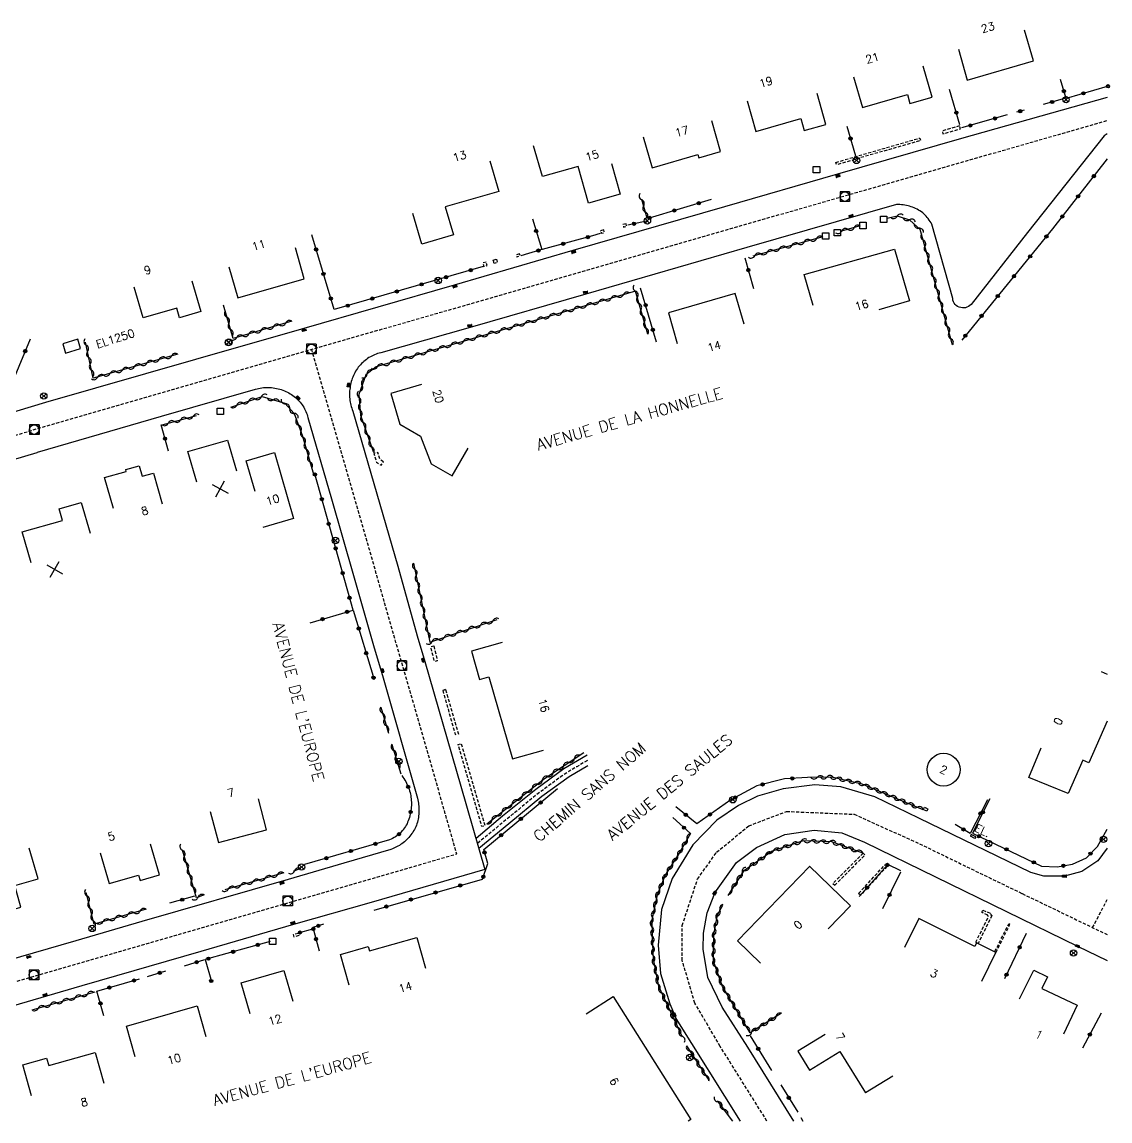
# Model space of a CAD drawing. Header units: millimetres. Extents: x 100679 to 101000, y 122000 to 122912.
# Drawn here: x 100830.5 to 101000.4, y 122000 to 122171.6 of the extents above; entities that cross this region are included whole.
import ezdxf
from ezdxf.enums import TextEntityAlignment as Align

# ---------------------------------------------------------------- set-up
doc = ezdxf.new("R2010")
doc.units = ezdxf.units.MM
doc.linetypes.add('DASHED', pattern=[0.75, 0.5, -0.25])
doc.layers.get('0').update_dxf_attribs({"linetype": 'CONTINUOUS'})
for name, color, linetype in [('W0001', 6, 'DASHED'), ('W0008', 7, 'CONTINUOUS'), ('W0100', 7, 'CONTINUOUS'), ('W0112', 1, 'DASHED'), ('W0310', 3, 'CONTINUOUS'), ('W0322', 7, 'CONTINUOUS'), ('W0400', 7, 'CONTINUOUS'), ('W0420', 7, 'CONTINUOUS'), ('W0469', 7, 'CONTINUOUS'), ('W0984', 7, 'CONTINUOUS'), ('W0989', 7, 'CONTINUOUS'), ('W0991', 7, 'CONTINUOUS'), ('W1102', 7, 'CONTINUOUS')]:
    doc.layers.add(name, color=color, linetype=linetype)
doc.styles.get("Standard").update_dxf_attribs({"font": 'romans.shx', "width": 0.85})

# ---------------------------------------------------------------- blocks, each defined once
blk = doc.blocks.new('T469')
at = {"color": 0, "linetype": 'Continuous', "flags": 128}
for points in [[(-0.35, 0.35), (0.35, -0.35)], [(-0.35, -0.35), (0.35, 0.35)]]:
    blk.add_lwpolyline(points, dxfattribs=at)
at = {"color": 0, "linetype": 'Continuous'}
blk.add_circle((0, 0), 0.5, dxfattribs=at)
blk = doc.blocks.new('T400')
for p, q in [((-0.15, 0.3), (0.15, 0.3)), ((-0.15, -0.25), (-0.15, 0.3)), ((-0.15, 0.15), (0.15, 0.15)), ((-0.15, 0), (0.15, 0)), ((0.15, 0.3), (0.15, -0.25)), ((-0.15, -0.15), (0.15, -0.15)), ((-0.15, -0.25), (-0.15, -0.3)), ((-0.15, -0.3), (0.15, -0.3)), ((0.15, -0.3), (0.15, -0.25))]:
    blk.add_line(p, q)
blk = doc.blocks.new('t310o')
at = {"color": 0, "linetype": 'Continuous'}
for centre, start, end in [((-0.5, 0.38), 216.8699, 323.1304), ((0.5, -0.37), 36.8699, 143.1303)]:
    blk.add_arc(centre, 0.625, start, end, dxfattribs=at)
blk = doc.blocks.new('t322o')
at = {"color": 0, "linetype": 'Continuous'}
for radius in [0.25, 0.15]:
    blk.add_circle((0, 0), radius, dxfattribs=at)
blk = doc.blocks.new('t991o')
at = {"color": 0, "linetype": 'Continuous'}
for p, q in [((-1, 1), (1, -1)), ((-1, -1), (1, 1))]:
    blk.add_line(p, q, dxfattribs=at)
blk = doc.blocks.new('t112o')
at = {"color": 0, "linetype": 'Continuous'}
for p, q in [((-0.5, 0.5), (0.5, 0.5)), ((-0.5, -0.5), (-0.5, 0.5)), ((0.5, 0.5), (0.5, -0.5)), ((0.5, -0.5), (-0.5, -0.5))]:
    blk.add_line(p, q, dxfattribs=at)
blk = doc.blocks.new('T420')
for p, q in [((0.75, 0.75), (-0.75, 0.75)), ((-0.75, 0.75), (-0.75, -0.75)), ((0.75, 0.75), (0.75, -0.75)), ((0.75, -0.75), (-0.75, -0.75))]:
    blk.add_line(p, q)
blk.add_ellipse((0, 0), major_axis=(-0.53, 0.53), ratio=1, start_param=3.926991, end_param=10.210176)

msp = doc.modelspace()

# ---------------------------------------------------------------- linework, layer by layer
at = {"layer": 'W0001'}
msp.add_line((100997.71, 122030.2), (101000, 122034.61), dxfattribs=at)
at = {"layer": 'W0001', "flags": 128}
for points in [[(100766.68, 122078.38), (100795.46, 122091.95), (100806.41, 122097.12), (100815.76, 122101.54), (100823.55, 122105.12), (100830.41, 122107.38), (100836.78, 122109.25), (100847.74, 122112.41), (100861.96, 122116.51), (100886.4, 122123.57), (100903.92, 122128.6), (100924.09, 122134.43), (100940.3, 122139.1), (100958.31, 122144.28), (101000, 122156.25)], [(100765.92, 122000.85), (100768.82, 122003.14), (100772.82, 122005.17), (100776.63, 122006.41), (100781.89, 122007.96), (100789.55, 122010.19), (100805.72, 122014.87), (100820.68, 122019.2), (100843.04, 122025.69), (100861.96, 122031.17), (100879.51, 122036.22), (100898.41, 122041.72), (100891.75, 122064.97), (100888.91, 122074.7), (100884.69, 122089.53), (100881.02, 122102.24), (100875.75, 122120.49)], [(100918.8, 122056.29), (100917.15, 122055.33), (100915.92, 122054.6), (100914.57, 122053.68), (100912.69, 122052.31), (100910.78, 122050.88), (100908.92, 122049.35), (100907.07, 122047.84), (100905.37, 122046.44), (100903.86, 122045.18), (100901.64, 122043.34)]]:
    msp.add_lwpolyline(points, dxfattribs=at)
at = {"layer": 'W0001'}
msp.add_lwpolyline([(100946.85, 122000), (100939.55, 122011.65), (100935.6, 122018.4), (100933.61, 122025.07), (100933.62, 122030.54), (100936.01, 122037.78), (100938.99, 122041.97), (100944.01, 122046.1), (100949.9, 122048.34), (100960.46, 122047.91), (100970.67, 122043.3), (100986.71, 122035.51), (101000, 122029.1)], dxfattribs=at)
at = {"layer": 'W0008', "flags": 128}
for points in [[(101000, 122159.85), (100977.25, 122153.43), (100957.85, 122147.84), (100940.21, 122142.74), (100916.52, 122135.94), (100898, 122130.55), (100874.17, 122123.67), (100857.61, 122118.92), (100834.2, 122112.21), (100825.72, 122109.66)], [(101000, 122154.17), (100999.5, 122153.85), (100987.52, 122138.74), (100978.72, 122127.52), (100978.52, 122127.33), (100978.31, 122127.19), (100978.09, 122127.08), (100977.87, 122127.01), (100977.63, 122126.97), (100977.39, 122126.98), (100977.14, 122127.02), (100976.88, 122127.1), (100976.62, 122127.21), (100976.41, 122127.35), (100976.23, 122127.52), (100976.08, 122127.71), (100975.97, 122127.93), (100975.9, 122128.18), (100975.87, 122128.45), (100972.59, 122140.04), (100972.47, 122140.27), (100972.34, 122140.49), (100972.2, 122140.7), (100972.05, 122140.91), (100971.89, 122141.1), (100971.73, 122141.29), (100971.55, 122141.47), (100971.36, 122141.64), (100971.17, 122141.81), (100970.97, 122141.96), (100970.75, 122142.11), (100970.53, 122142.25), (100970.3, 122142.37), (100970.07, 122142.49), (100969.84, 122142.6), (100969.6, 122142.7), (100969.37, 122142.78), (100969.12, 122142.86), (100968.88, 122142.93), (100968.63, 122142.98), (100968.39, 122143.03), (100968.13, 122143.07), (100967.88, 122143.09), (100967.62, 122143.11), (100967.36, 122143.11), (100967.1, 122143.1), (100943.73, 122136.43), (100918.56, 122129.14), (100900.5, 122123.93), (100886.54, 122119.98), (100886.29, 122119.91), (100886.05, 122119.84), (100885.81, 122119.75), (100885.58, 122119.66), (100885.35, 122119.56), (100885.13, 122119.45), (100884.91, 122119.34), (100884.7, 122119.21), (100884.49, 122119.07), (100884.29, 122118.93), (100884.09, 122118.78), (100883.9, 122118.62), (100883.72, 122118.45), (100883.54, 122118.27), (100883.36, 122118.09), (100883.19, 122117.9), (100883.03, 122117.7), (100882.88, 122117.49), (100882.74, 122117.28), (100882.61, 122117.07), (100882.49, 122116.85), (100882.37, 122116.63), (100882.27, 122116.41), (100882.18, 122116.18), (100882.09, 122115.95), (100882.01, 122115.72), (100881.94, 122115.48), (100881.88, 122115.24), (100881.83, 122115), (100881.78, 122114.75), (100881.74, 122114.5), (100881.71, 122114.25), (100881.68, 122114), (100881.66, 122113.75), (100881.65, 122113.5), (100881.66, 122113.25), (100881.67, 122113.01), (100881.69, 122112.76), (100881.72, 122112.52), (100881.76, 122112.28), (100881.8, 122112.04), (100881.86, 122111.8), (100881.93, 122111.56), (100882.01, 122111.32), (100882.09, 122111.09), (100882.19, 122110.85), (100889.19, 122086.66), (100892.24, 122075.74), (100893.43, 122071.78), (100899.05, 122052.3), (100902.79, 122039.28), (100885.02, 122034.14), (100872.93, 122030.67), (100858.44, 122026.49), (100839.86, 122021.13), (100812.56, 122013.17)], [(100827.05, 122102.69), (100832.88, 122104.42), (100832.93, 122104.43), (100852.32, 122110.06), (100866.96, 122114.29), (100867.22, 122114.35), (100867.47, 122114.41), (100867.72, 122114.45), (100867.98, 122114.49), (100868.23, 122114.52), (100868.49, 122114.53), (100868.74, 122114.54), (100868.99, 122114.54), (100869.24, 122114.54), (100869.5, 122114.52), (100869.75, 122114.49), (100870, 122114.45), (100870.26, 122114.41), (100870.51, 122114.35), (100870.76, 122114.29), (100871.01, 122114.22), (100871.26, 122114.14), (100871.5, 122114.05), (100871.73, 122113.94), (100871.96, 122113.83), (100872.19, 122113.71), (100872.4, 122113.58), (100872.61, 122113.45), (100872.82, 122113.3), (100873.02, 122113.14), (100873.21, 122112.98), (100873.4, 122112.81), (100873.58, 122112.63), (100873.76, 122112.44), (100873.93, 122112.25), (100874.09, 122112.06), (100874.24, 122111.86), (100874.38, 122111.66), (100874.51, 122111.45), (100874.63, 122111.23), (100874.74, 122111.01), (100874.84, 122110.79), (100874.94, 122110.56), (100875.02, 122110.33), (100875.1, 122110.09), (100875.17, 122109.85), (100878.83, 122097.18), (100882.27, 122085.17), (100885.52, 122073.87), (100886.81, 122069.56), (100892.25, 122050.41), (100892.31, 122050.16), (100892.37, 122049.91), (100892.41, 122049.66), (100892.45, 122049.41), (100892.48, 122049.16), (100892.5, 122048.91), (100892.51, 122048.66), (100892.51, 122048.41), (100892.5, 122048.16), (100892.48, 122047.91), (100892.45, 122047.66), (100892.42, 122047.41), (100892.37, 122047.16), (100892.31, 122046.91), (100892.25, 122046.66), (100892.18, 122046.42), (100892.1, 122046.19), (100892, 122045.96), (100891.9, 122045.73), (100891.79, 122045.51), (100891.67, 122045.3), (100891.54, 122045.08), (100891.4, 122044.88), (100891.26, 122044.68), (100891.1, 122044.48), (100890.93, 122044.29), (100890.76, 122044.11), (100890.59, 122043.94), (100890.41, 122043.77), (100890.23, 122043.61), (100890.04, 122043.46), (100889.84, 122043.31), (100889.64, 122043.18), (100889.44, 122043.05), (100889.23, 122042.92), (100889.02, 122042.81), (100888.8, 122042.7), (100888.58, 122042.6), (100888.35, 122042.51), (100888.12, 122042.42), (100880.79, 122040.26), (100872.06, 122037.73), (100849.24, 122031.17), (100838.94, 122028.14), (100810.61, 122019.96)], [(100918.77, 122057.14), (100915.14, 122055), (100910.76, 122051.76), (100905.56, 122047.61), (100901.42, 122044.13)], [(100918.86, 122055.47), (100915.94, 122053.77), (100911.67, 122050.69), (100906.54, 122046.39), (100901.87, 122042.55)]]:
    msp.add_lwpolyline(points, dxfattribs=at)
at = {"layer": 'W0008'}
for points in [[(101000, 122042.62), (100998.51, 122040.62), (100996, 122038.97), (100993.33, 122038.23), (100990.07, 122038.21), (100988.04, 122038.83), (100970.58, 122047.29), (100963.68, 122050.6), (100958.39, 122052.18), (100954.35, 122052.51), (100949.37, 122051.86), (100945.39, 122050.73), (100942.43, 122049.29), (100939, 122046.98), (100935.26, 122043.11), (100932.03, 122037.88), (100930.39, 122033.03), (100929.86, 122027.45), (100930.22, 122023.06), (100931.7, 122018.29), (100932.4, 122016.59), (100932.62, 122016), (100942.67, 122000)], [(100951.04, 122000), (100943.84, 122011.52), (100939.88, 122017.78), (100937.61, 122022.42), (100936.88, 122026.85), (100936.95, 122029.35), (100937.49, 122032.49), (100938.69, 122035.58), (100938.95, 122036.01), (100942.12, 122040.39), (100945.23, 122042.73), (100949.63, 122044.74), (100954.24, 122045.43), (100958.52, 122045.01), (100962.06, 122043.54), (100995.35, 122027.32), (101000, 122025.06)]]:
    msp.add_lwpolyline(points, dxfattribs=at)
at = {"layer": 'W0100'}
for p, q in [((100999.05, 122070.22), (101000, 122069.8)), ((100978.74, 122044.74), (100978.62, 122044.49)), ((100979.47, 122044.39), (100978.74, 122044.74)), ((100953.51, 122039.81), (100959.88, 122033.61)), ((100956.4, 122030.02), (100959.88, 122033.61)), ((100966.49, 122007.01), (100962.23, 122004.39))]:
    msp.add_line(p, q, dxfattribs=at)
at = {"layer": 'W0100', "flags": 128}
for points in [[(100976.74, 122167.36), (100978.13, 122162.56), (100988.47, 122165.57), (100987.08, 122170.37)], [(100960.36, 122163.06), (100961.75, 122158.26), (100968.78, 122160.3), (100969.18, 122158.89), (100972.63, 122159.89), (100971.23, 122164.7)], [(100943.74, 122159.32), (100945.13, 122154.51), (100952.12, 122156.54), (100952.66, 122154.66), (100956.07, 122155.64), (100954.68, 122160.45)], [(100927.51, 122153.67), (100928.9, 122148.87), (100936.08, 122150.94), (100936.23, 122150.42), (100939.61, 122151.39), (100938.22, 122156.2)], [(100922.56, 122149.55), (100923.92, 122144.74), (100918.99, 122143.34), (100917.36, 122149.08), (100911.78, 122147.49), (100910.41, 122152.3)], [(100903.58, 122149.96), (100904.97, 122145.16), (100896.61, 122142.74), (100897.88, 122138.36), (100892.94, 122136.93), (100891.55, 122141.73)], [(100862.83, 122133.38), (100864.2, 122128.57), (100874.6, 122131.53), (100873.23, 122136.34)], [(100954.05, 122127.36), (100952.68, 122132.17), (100966.77, 122136.16), (100969.13, 122128.08), (100964.33, 122126.68)], [(100857.05, 122131.21), (100858.44, 122126.4), (100855.13, 122125.44), (100854.7, 122126.92), (100849.44, 122125.4), (100848.05, 122130.2)], [(100943.28, 122124.41), (100941.9, 122129.21), (100931.46, 122126.2), (100932.84, 122121.4)], [(100892.89, 122115), (100888.09, 122113.59), (100889.5, 122108.8), (100892.72, 122106.92), (100894.43, 122102.62), (100897.71, 122100.74), (100900.19, 122105.08)], [(100857.79, 122099.74), (100856.41, 122104.55), (100862.61, 122106.33), (100864, 122101.52)], [(100866.91, 122098.31), (100865.53, 122103.11), (100869.92, 122104.38), (100872.91, 122094.08), (100868.1, 122092.69)], [(100844.78, 122095.67), (100843.42, 122100.48), (100846.78, 122101.44), (100846.71, 122101.73), (100848.8, 122102.32), (100849.26, 122100.69), (100851.04, 122101.19), (100852.39, 122096.38)], [(100831.92, 122087.17), (100830.54, 122091.98), (100836.81, 122093.78), (100836.3, 122095.6), (100839.73, 122096.6), (100841.13, 122091.8)], [(100905.5, 122074.75), (100900.69, 122073.36), (100901.97, 122068.95), (100903.43, 122069.37), (100907.13, 122056.54), (100911.93, 122057.92)], [(100859.9, 122048.33), (100861.18, 122043.5), (100868.7, 122045.49), (100867.42, 122050.32)], [(100842.71, 122041.87), (100844.1, 122037.07), (100848.7, 122038.4), (100848.95, 122037.55), (100851.97, 122038.43), (100850.57, 122043.23)], [(100817.06, 122034.76), (100818.46, 122029.96), (100830.34, 122033.42), (100829.38, 122036.76), (100833.01, 122037.81), (100831.61, 122042.61)], [(100881.62, 122021.2), (100880.26, 122026.02), (100884.57, 122027.23), (100884.77, 122026.58), (100892.16, 122028.68), (100893.53, 122023.87)], [(100866.12, 122016.76), (100864.74, 122021.56), (100871.42, 122023.49), (100872.81, 122018.69)], [(100848.19, 122010.02), (100846.81, 122014.83), (100857.84, 122017.99), (100859.22, 122013.19)], [(100832.01, 122003.95), (100830.66, 122008.77), (100834.36, 122009.8), (100834.7, 122008.66), (100841.92, 122010.72), (100843.29, 122005.91)]]:
    msp.add_lwpolyline(points, dxfattribs=at)
msp.add_lwpolyline([(100836.91, 122121.34), (100837.32, 122119.93), (100839.62, 122120.66), (100839.21, 122122.07)], close=True, dxfattribs=at)
at = {"layer": 'W0100'}
for points in [[(101000, 122062.45), (100997.13, 122055.94), (100996.2, 122056.33), (100993.9, 122051.12), (100987.75, 122053.65), (100989.66, 122058.28)], [(100979.47, 122044.39), (100979.34, 122044.14), (100978.62, 122044.49)], [(100953.54, 122039.8), (100942.26, 122028.15), (100945.85, 122024.67)], [(100980.42, 122021.83), (100982.62, 122026.32), (100979.58, 122027.81), (100979.32, 122027.27), (100970.55, 122031.6), (100968.34, 122027.11)], [(100986.3, 122019.08), (100988.51, 122023.57), (100990.64, 122022.51), (100989.77, 122020.68), (100995.28, 122018.08), (100993.15, 122013.56)], [(100918.62, 122016.75), (100922.85, 122019.42), (100934.94, 122000.26), (100934.53, 122000)], [(100955.93, 122013.5), (100951.67, 122010.89), (100953.48, 122007.94), (100958.25, 122010.87), (100962.23, 122004.39)]]:
    msp.add_lwpolyline(points, dxfattribs=at)
at = {"layer": 'W0112'}
for p, q in [((100971.26, 122048.62), (100971.43, 122048.99)), ((100971.82, 122048.37), (100971.26, 122048.62)), ((100957.43, 122036.81), (100962.16, 122041.55)), ((100962.15, 122041.55), (100961.87, 122041.83)), ((100962.16, 122041.55), (100961.87, 122041.83)), ((100961.17, 122035.53), (100965.3, 122040.02)), ((100965.3, 122040.02), (100965.59, 122039.76)), ((100981.97, 122032.07), (100979.82, 122027.73)), ((100982.45, 122026.47), (100984.61, 122030.81))]:
    msp.add_line(p, q, dxfattribs=at)
at = {"layer": 'W0112', "flags": 128}
for points in [[(100976.94, 122155.41), (100974.21, 122154.62), (100974.34, 122154.15), (100977.07, 122154.95)], [(100957.61, 122149.7), (100961.14, 122150.74), (100970.73, 122153.5), (100970.84, 122153.12), (100961.25, 122150.36), (100957.72, 122149.32)], [(100924.84, 122140.12), (100924.36, 122139.98), (100924.47, 122139.58), (100924.95, 122139.72)], [(100921.36, 122139.15), (100920.88, 122139.03), (100920.98, 122138.63), (100921.46, 122138.75)], [(100902.99, 122134.14), (100902.47, 122133.99), (100902.63, 122133.44), (100903.15, 122133.6)], [(100908.21, 122135.41), (100907.68, 122135.25), (100907.78, 122134.93), (100908.31, 122135.09)], [(100886.96, 122102.94), (100886.41, 122103.29), (100886.08, 122104.41), (100885.47, 122104.23), (100885.86, 122102.88), (100886.62, 122102.4)], [(100894.83, 122074.18), (100895.37, 122071.86), (100894.91, 122071.76), (100894.37, 122074.07)], [(100896.65, 122067.36), (100896.21, 122067.23)], [(100899.1, 122058.91), (100902.79, 122046.1), (100902.34, 122045.97), (100898.65, 122058.78)], [(100873.75, 122028.96), (100873.01, 122028.72), (100872.89, 122029.12), (100873.62, 122029.35)]]:
    msp.add_lwpolyline(points, close=True, dxfattribs=at)
for points in [[(100904.6, 122134.6), (100904.76, 122134.06), (100904.23, 122133.91), (100904.08, 122134.45), (100904.23, 122133.91)], [(100904.08, 122134.45), (100904.6, 122134.6)], [(100896.21, 122067.23), (100898.21, 122060.28)], [(100896.65, 122067.36), (100898.66, 122060.41)]]:
    msp.add_lwpolyline(points, dxfattribs=at)
at = {"layer": 'W0112'}
for points in [[(100971.43, 122048.99), (100971.98, 122048.73), (100971.82, 122048.37)], [(100961.87, 122041.83), (100957.14, 122037.09), (100957.43, 122036.81)], [(100965.59, 122039.76), (100961.47, 122035.26), (100961.17, 122035.53)], [(100981.32, 122032.17), (100980.4, 122032.59), (100980.57, 122032.95)], [(100980.57, 122032.95), (100981.85, 122032.37), (100981.77, 122032.2), (100981.97, 122032.07)], [(100979.82, 122027.73), (100979.46, 122027.91), (100981.45, 122031.94), (100981.27, 122032.06), (100981.32, 122032.17)], [(100982.62, 122026.32), (100984.78, 122030.67), (100984.61, 122030.81)]]:
    msp.add_lwpolyline(points, dxfattribs=at)
at = {"layer": 'W0310'}
for p, q in [((100934.29, 122011.76), (100937.75, 122006.36)), ((100941.53, 122000), (100939.11, 122003.17))]:
    msp.add_line(p, q, dxfattribs=at)
at = {"layer": 'W0310', "flags": 128}
for points in [[(100928.15, 122140.99), (100927.29, 122143.92)], [(100975.84, 122121.2), (100970.8, 122139.21), (100969.18, 122140.68), (100967.25, 122141.28), (100965.56, 122140.96)], [(100961.42, 122139.78), (100958.3, 122138.91)], [(100955.56, 122138.06), (100944.63, 122135.06)], [(100928.25, 122122.86), (100926.34, 122129.6), (100900.45, 122122.06), (100885.82, 122117.77), (100884.2, 122116.53), (100883.1, 122113.47), (100883.4, 122110.24), (100885.33, 122104.57)], [(100872.66, 122124.89), (100863.49, 122122.2), (100861.99, 122127.42)], [(100854.83, 122119.76), (100841.65, 122115.98), (100840.44, 122121.64)], [(100863.1, 122111.49), (100868.03, 122113.12), (100871.55, 122112.1), (100873.01, 122110.47), (100874.34, 122106.97), (100876.02, 122101.02)], [(100852.39, 122108.72), (100857.75, 122110.16)], [(100891.64, 122087.13), (100894.22, 122074.76), (100904.71, 122078.31)], [(100886.53, 122064.62), (100887.73, 122060.58)], [(100888.27, 122058.82), (100889.69, 122054.23)], [(100903.12, 122046.42), (100912.13, 122053.5), (100918.24, 122057.54)], [(100858.95, 122035.3), (100857.74, 122034.87), (100855.58, 122042.3)], [(100871.38, 122038.76), (100862.21, 122036.11)], [(100874, 122039.42), (100872.86, 122038.98)], [(100849.91, 122033.06), (100841.76, 122030.76), (100840.54, 122035.68)], [(100832.08, 122017.34), (100841.95, 122020.18)]]:
    msp.add_lwpolyline(points, dxfattribs=at)
at = {"layer": 'W0310'}
for points in [[(100971.26, 122048.62), (100961.73, 122052.62), (100956.91, 122053.72), (100953.19, 122053.63)], [(100934.9, 122044.9), (100933.13, 122041.83), (100931.02, 122038.48), (100929.7, 122035.34), (100928.85, 122031.41), (100928.95, 122028.88), (100929.09, 122025.3), (100929.92, 122021.04), (100933.6, 122013.13)], [(100961.83, 122041.85), (100956.98, 122043.58), (100952.5, 122043.74), (100947.67, 122042.15), (100943.17, 122039.04), (100940.72, 122035.23)], [(100949.12, 122016.83), (100944.23, 122013.76), (100939.92, 122020.99), (100938.49, 122024.94), (100938.56, 122029.09), (100939.15, 122032.2), (100939.95, 122033.71)]]:
    msp.add_lwpolyline(points, dxfattribs=at)
at = {"layer": 'W0322'}
for p, q in [((100932.13, 122047.39), (100934.89, 122044.9)), ((100964.94, 122033.19), (100967.77, 122038.92)), ((100987.34, 122029.29), (100983.95, 122022.18)), ((100996.16, 122011.41), (100999.1, 122016.87)), ((100944.25, 122013.3), (100947.57, 122007.91)), ((100949, 122005.65), (100951.66, 122001.36)), ((100952.14, 122000.54), (100952.47, 122000))]:
    msp.add_line(p, q, dxfattribs=at)
at = {"layer": 'W0322', "flags": 128}
for points in [[(101000, 122161.55), (100993.56, 122159.7), (100992.7, 122162.62)], [(100976.99, 122155.55), (100975.37, 122161.09)], [(100993.32, 122159.68), (100989.97, 122158.72)], [(100984.38, 122157.11), (100977.23, 122155.07)], [(100987.02, 122157.87), (100985.8, 122157.52)], [(100959.35, 122155.34), (100960.69, 122150.73)], [(101000, 122150.24), (100991.47, 122139.3), (100977.26, 122121.93)], [(100938.13, 122143.89), (100928.43, 122141.01)], [(100910.22, 122140.89), (100911.68, 122136.09)], [(100928.03, 122140.54), (100925.1, 122139.89)], [(100902.51, 122133.43), (100879.26, 122126.71), (100875.76, 122138.39)], [(100920.79, 122138.6), (100919.61, 122138.22), (100911.74, 122136.1), (100911.33, 122135.97), (100908.39, 122135.13)], [(100943.41, 122134.8), (100944.76, 122130.03)], [(100929.59, 122121.64), (100927.11, 122130.08)], [(100831.78, 122122.08), (100827.63, 122112.05), (100820.76, 122108.92), (100812.3, 122126.75)], [(100853.38, 122104.62), (100852.24, 122108.73)], [(100882.21, 122079.78), (100876.22, 122101.04)], [(100875.52, 122077.82), (100882.23, 122079.79), (100885.5, 122068.93)], [(100889.84, 122053.93), (100890, 122053.7), (100890.16, 122053.47), (100890.3, 122053.23), (100890.43, 122053), (100890.56, 122052.76), (100890.67, 122052.52), (100890.78, 122052.28), (100890.87, 122052.04), (100890.96, 122051.8), (100891.04, 122051.56), (100891.11, 122051.31), (100891.17, 122051.06), (100891.21, 122050.81), (100891.26, 122050.56), (100891.29, 122050.31), (100891.31, 122050.05), (100891.32, 122049.8), (100891.32, 122049.54), (100891.32, 122049.28), (100891.3, 122049.02), (100891.28, 122048.75), (100891.24, 122048.49), (100891.2, 122048.22), (100891.14, 122047.95), (100891.08, 122047.68), (100891.01, 122047.41), (100890.93, 122047.15), (100890.84, 122046.9), (100890.74, 122046.66), (100890.64, 122046.42), (100890.52, 122046.2), (100890.39, 122045.98), (100890.26, 122045.77), (100890.11, 122045.57), (100889.96, 122045.37), (100889.79, 122045.19), (100889.62, 122045.01), (100889.44, 122044.84), (100889.25, 122044.69), (100889.04, 122044.53), (100888.83, 122044.39), (100888.61, 122044.26), (100888.38, 122044.13), (100888.14, 122044.01), (100887.9, 122043.9), (100874.65, 122040.06)], [(100885.49, 122032.94), (100902.44, 122037.79), (100903.27, 122040.21), (100902.61, 122042.38), (100914.16, 122051.92)], [(100857.45, 122035.1), (100853.56, 122034)], [(100875.87, 122029.95), (100873.62, 122029.35)], [(100877.61, 122030.73), (100875.94, 122030.24), (100876.93, 122026.58)], [(100869.26, 122028.03), (100859.12, 122025.21), (100860.08, 122021.77)], [(100855.88, 122024.21), (100859.07, 122025.21)], [(100850.1, 122022.57), (100852.99, 122023.43)], [(100843.31, 122016.45), (100842.21, 122020.29), (100848.84, 122022.18)]]:
    msp.add_lwpolyline(points, dxfattribs=at)
at = {"layer": 'W0322'}
for points in [[(100953.18, 122053.63), (100949.58, 122053.43), (100945.28, 122052.34), (100941.21, 122050.14), (100935.88, 122046.42), (100932.62, 122049.07)], [(100981.3, 122050.15), (100978.6, 122044.91), (100976.25, 122046.29)], [(100981.65, 122050.32), (100978.95, 122044.96), (100989.73, 122039.82), (100992.15, 122039.68), (100994.57, 122040.11), (100996.76, 122041.11), (100998.47, 122042.86), (101000, 122045.56)], [(100967.76, 122039.08), (100965.74, 122040.08), (100961.25, 122035.06)]]:
    msp.add_lwpolyline(points, dxfattribs=at)
at = {"layer": 'W1102'}
msp.add_circle((100974.44, 122054.87), 2.56, dxfattribs=at)

# ---------------------------------------------------------------- block references
at = {"layer": 'W0112'}
for p in [(100954.59, 122148.58), (100965.07, 122140.8), (100957.85, 122138.73), (100961.85, 122139.84), (100956.02, 122138.22), (100861.5, 122110.83), (100869.67, 122028.04)]:
    msp.add_blockref('t112o', p, dxfattribs=at)
at = {"layer": 'W0310'}
for p, rotation in [((100927.3, 122143.87), 106.3199030329662), ((100927.87, 122141.95), 106.3199030329662), ((100967.16, 122141.27), 190.9883009734967), ((100969.08, 122140.72), 162.8189213321016), ((100958.53, 122138.98), 195.530326578728), ((100960.46, 122139.51), 195.530326578728), ((100970.58, 122139.41), 137.5713173160456), ((100952.67, 122137.27), 195.3760952950837), ((100954.59, 122137.8), 195.3760952950837), ((100971.26, 122137.57), 105.6537172448809), ((100946.88, 122135.68), 195.3760952950837), ((100948.81, 122136.21), 195.3760952950837), ((100950.74, 122136.74), 195.3760952950837), ((100971.8, 122135.65), 105.6537172448809), ((100944.95, 122135.15), 195.3760952950837), ((100972.34, 122133.72), 105.6537172448809), ((100972.88, 122131.79), 105.6537172448809), ((100973.41, 122129.87), 105.6537172448809), ((100922.5, 122128.48), 196.2320995235137), ((100924.42, 122129.04), 196.2320995235137), ((100926.34, 122129.59), 105.8699809293367), ((100973.95, 122127.94), 105.6537172448809), ((100916.74, 122126.8), 196.2320995235137), ((100918.66, 122127.36), 196.2320995235137), ((100920.58, 122127.92), 196.2320995235137), ((100926.89, 122127.67), 105.8699809293367), ((100862.54, 122125.51), 106.0787291488783), ((100910.98, 122125.13), 196.2320995235137), ((100912.9, 122125.69), 196.2320995235137), ((100914.82, 122126.24), 196.2320995235137), ((100927.43, 122125.74), 105.8699809293367), ((100974.49, 122126.02), 105.6537172448809), ((100863.09, 122123.59), 106.0787291488783), ((100867.86, 122123.48), 196.3817845250955), ((100869.78, 122124.05), 196.3817845250955), ((100871.7, 122124.61), 196.3817845250955), ((100905.22, 122123.45), 196.2320995235137), ((100907.14, 122124.01), 196.2320995235137), ((100909.06, 122124.57), 196.2320995235137), ((100927.98, 122123.82), 105.8699809293367), ((100975.03, 122124.09), 105.6537172448809), ((100840.55, 122121.16), 102.0613654188441), ((100864.02, 122122.35), 196.3817845250955), ((100865.94, 122122.92), 196.3817845250955), ((100899.46, 122121.77), 196.3500073543893), ((100901.38, 122122.33), 196.2320995235137), ((100903.3, 122122.89), 196.2320995235137), ((100975.57, 122122.17), 105.6537172448809), ((100893.7, 122120.08), 196.3500073543893), ((100895.62, 122120.64), 196.3500073543893), ((100897.54, 122121.21), 196.3500073543893), ((100840.96, 122119.2), 102.0613654188441), ((100850.02, 122118.38), 195.993948630412), ((100851.94, 122118.93), 195.993948630412), ((100853.87, 122119.48), 195.993948630412), ((100887.95, 122118.39), 196.3500073543893), ((100889.87, 122118.95), 196.3500073543893), ((100891.78, 122119.52), 196.3500073543893), ((100841.38, 122117.24), 102.0613654188441), ((100844.25, 122116.73), 195.993948630412), ((100846.18, 122117.28), 195.993948630412), ((100848.1, 122117.83), 195.993948630412), ((100884.4, 122116.69), 217.3042021475957), ((100886.03, 122117.83), 196.3500073543893), ((100842.33, 122116.17), 195.993948630412), ((100883.61, 122114.89), 250.3080120871963), ((100867.85, 122113.06), 18.32994343419442), ((100883.14, 122112.98), 275.3822224324322), ((100864.05, 122111.8), 18.32994343419442), ((100865.95, 122112.43), 18.32994343419442), ((100869.77, 122112.62), 343.9000336715686), ((100871.65, 122112), 311.8157412753748), ((100883.33, 122110.99), 275.3822224324322), ((100857.21, 122110.01), 15.02965186955579), ((100872.98, 122110.5), 311.8157412753748), ((100883.8, 122109.06), 288.7711889532249), ((100853.35, 122108.97), 15.02965186955579), ((100855.28, 122109.49), 15.02965186955579), ((100873.7, 122108.64), 290.793943052002), ((100874.4, 122106.77), 285.8105631098784), ((100884.45, 122107.17), 288.7711889532249), ((100874.94, 122104.84), 285.8105631098784), ((100885.09, 122105.27), 288.7711889532249), ((100875.49, 122102.92), 285.8105631098784), ((100891.85, 122086.15), 281.7641672293323), ((100892.26, 122084.19), 281.7641672293323), ((100892.66, 122082.23), 281.7641672293323), ((100893.07, 122080.28), 281.7641672293323), ((100893.48, 122078.32), 281.7641672293323), ((100902.14, 122077.44), 18.69788762341785), ((100904.04, 122078.08), 18.69788762341785), ((100893.89, 122076.36), 281.7641672293323), ((100896.46, 122075.52), 18.69788762341785), ((100898.35, 122076.16), 18.69788762341785), ((100900.25, 122076.8), 18.69788762341785), ((100894.57, 122074.88), 18.69788762341785), ((100886.81, 122063.66), 286.5229475252742), ((100887.38, 122061.74), 286.5229475252742), ((100888.57, 122057.87), 287.1835138012527), ((100889.16, 122055.96), 287.1835138012527), ((100916.75, 122056.56), 33.51204493198649), ((100915.08, 122055.45), 33.51204493198649), ((100911.77, 122053.21), 38.13930778522909), ((100913.42, 122054.35), 33.51204493198649), ((100954.69, 122053.67), 181.2775645726699), ((100956.19, 122053.7), 181.2775645726699), ((100957.67, 122053.54), 167.1409089511576), ((100959.13, 122053.21), 167.1409089511576), ((100910.2, 122051.98), 38.13930778522909), ((100960.59, 122052.88), 167.1409089511576), ((100962.04, 122052.49), 157.2662707090759), ((100963.42, 122051.91), 157.2662707090759), ((100964.8, 122051.33), 157.2662707090759), ((100907.05, 122049.51), 38.13930778522909), ((100908.62, 122050.74), 38.13930778522909), ((100966.19, 122050.75), 157.2662707090759), ((100967.57, 122050.17), 157.2662707090759), ((100968.95, 122049.59), 157.2662707090759), ((100905.48, 122048.27), 38.13930778522909), ((100970.34, 122049.01), 157.2662707090759), ((100903.9, 122047.04), 38.13930778522909), ((100934.4, 122044.04), 240.1388627866067), ((100855.58, 122042.28), 106.2421270271195), ((100933.65, 122042.73), 240.1388627866067), ((100949.3, 122042.68), 198.2959895908964), ((100950.72, 122043.16), 198.2959895908964), ((100952.15, 122043.63), 198.2959895908964), ((100953.63, 122043.7), 177.8656021315933), ((100955.13, 122043.65), 177.8656021315933), ((100956.62, 122043.59), 177.8656021315933), ((100958.06, 122043.19), 160.38512147488), ((100959.47, 122042.69), 160.38512147488), ((100932.89, 122041.44), 237.7674891198462), ((100946.61, 122041.42), 214.6229318568693), ((100947.87, 122042.21), 198.2959895908964), ((100960.88, 122042.18), 160.38512147488), ((100856.14, 122040.36), 106.2421270271195), ((100931.29, 122038.9), 237.7674891198462), ((100932.09, 122040.17), 237.7674891198462), ((100943, 122038.77), 237.2700318127199), ((100944.14, 122039.71), 214.6229318568693), ((100945.38, 122040.56), 214.6229318568693), ((100856.7, 122038.44), 106.2421270271195), ((100868.5, 122037.93), 196.1032348930321), ((100870.42, 122038.48), 196.1032348930321), ((100873.07, 122039.06), 200.9981134995825), ((100930.63, 122037.56), 247.1598360351969), ((100942.19, 122037.51), 237.2700318127199), ((100857.26, 122036.52), 106.2421270271195), ((100862.74, 122036.26), 196.1032348930321), ((100864.66, 122036.82), 196.1032348930321), ((100866.58, 122037.37), 196.1032348930321), ((100930.05, 122036.18), 247.1598360351969), ((100941.38, 122036.25), 237.2700318127199), ((100840.67, 122035.16), 103.9223710112385), ((100858, 122034.96), 199.6138645902125), ((100929.57, 122034.76), 257.8028650172662), ((100841.15, 122033.22), 103.9223710112385), ((100848.95, 122032.79), 195.7424707474874), ((100928.94, 122031.83), 257.8028650172662), ((100929.26, 122033.3), 257.8028650172662), ((100939.52, 122032.9), 62.08521051003961), ((100841.63, 122031.27), 103.9223710112385), ((100843.17, 122031.16), 195.7424707474874), ((100845.1, 122031.7), 195.7424707474874), ((100847.02, 122032.25), 195.7424707474874), ((100928.89, 122030.34), 272.3068827868825), ((100939.02, 122031.51), 79.25481626083983), ((100928.95, 122028.84), 272.323976698336), ((100938.55, 122028.55), 89.01918007659505), ((100938.74, 122030.03), 79.25481626083983), ((100929.01, 122027.34), 272.323976698336), ((100938.53, 122027.05), 89.01918007659505), ((100929.07, 122025.85), 272.323976698336), ((100938.5, 122025.55), 89.01918007659505), ((100929.27, 122024.36), 280.9269135216574), ((100938.79, 122024.1), 109.9318640279972), ((100929.56, 122022.89), 280.9269135216574), ((100939.31, 122022.69), 109.9318640279972), ((100929.84, 122021.42), 280.9269135216574), ((100930.39, 122020.03), 295.0110908972539), ((100939.82, 122021.28), 109.9318640279972), ((100940.53, 122019.97), 120.7744610899532), ((100836.89, 122018.72), 16.08357573730725), ((100838.81, 122019.28), 16.08357573730725), ((100840.73, 122019.83), 16.08357573730725), ((100931.02, 122018.67), 295.0110908972539), ((100941.3, 122018.68), 120.7744610899532), ((100833.04, 122017.61), 16.08357573730725), ((100834.97, 122018.17), 16.08357573730725), ((100931.66, 122017.31), 295.0110908972539), ((100942.07, 122017.39), 120.7744610899532), ((100932.29, 122015.95), 295.0110908972539), ((100942.84, 122016.1), 120.7744610899532), ((100943.6, 122014.81), 120.7744610899532), ((100947, 122015.51), 212.1135588669589), ((100948.27, 122016.3), 212.1135588669589), ((100932.93, 122014.59), 295.0110908972539), ((100933.56, 122013.23), 295.0110908972539), ((100944.46, 122013.91), 212.1135588669589), ((100945.73, 122014.71), 212.1135588669589), ((100934.83, 122010.92), 302.5752874825087), ((100935.64, 122009.66), 302.5752874825087), ((100936.45, 122008.39), 302.5752874825087), ((100937.25, 122007.13), 302.5752874825087), ((100939.24, 122003.01), 127.4084235009004), ((100940.15, 122001.81), 127.4084235009004)]:
    msp.add_blockref('t310o', p, dxfattribs=dict(at, rotation=rotation))
at = {"layer": 'W0322'}
for p, rotation in [((101000.12, 122161.59), 196.0695833802305), ((100993.23, 122160.82), 106.3766493237795), ((100996.27, 122160.48), 196.0695833802305), ((100991.4, 122159.13), 195.8874758913536), ((100976.43, 122157.47), 106.3195343091588), ((100982.46, 122156.56), 195.9735781447913), ((100978.61, 122155.46), 195.9735781447913), ((100959.91, 122153.42), 286.1524770757899), ((100997.91, 122147.56), 232.0316179224976), ((100995.44, 122144.4), 232.0316179224976), ((100936.21, 122143.32), 196.5227869905551), ((100928.54, 122141.04), 196.5227869905551), ((100932.38, 122142.18), 196.5227869905551), ((100992.98, 122141.25), 232.0316179224976), ((100910.8, 122138.98), 286.9472260286446), ((100910.8, 122138.98), 286.9472260286446), ((100910.8, 122138.98), 286.9472260286446), ((100910.8, 122138.98), 286.9472260286446), ((100926.08, 122140.11), 192.4598987847818), ((100918.88, 122138.03), 195.0838806053605), ((100990.5, 122138.12), 230.7319104292934), ((100876.44, 122136.1), 106.699506352247), ((100911.16, 122135.93), 196.0695023095643), ((100915.02, 122136.99), 195.0838806053605), ((100987.96, 122135.02), 230.7319104292934), ((100877.59, 122132.27), 106.699506352247), ((100900.59, 122132.87), 196.1179167218079), ((100943.95, 122132.88), 285.8194945670119), ((100892.9, 122130.65), 196.1179167218079), ((100896.74, 122131.76), 196.1179167218079), ((100985.43, 122131.92), 230.7319104292934), ((100889.06, 122129.54), 196.1179167218079), ((100982.9, 122128.83), 230.7319104292934), ((100878.74, 122128.44), 106.699506352247), ((100881.37, 122127.32), 196.1179167218079), ((100885.22, 122128.43), 196.1179167218079), ((100927.9, 122127.4), 106.3863360569744), ((100980.37, 122125.73), 230.7319104292934), ((100929.03, 122123.56), 106.3863360569744), ((100977.84, 122122.63), 230.7319104292934), ((100831.01, 122120.23), 247.5343155830987), ((100852.85, 122106.55), 105.5525349455416), ((100876.25, 122100.96), 105.7209412369517), ((100877.33, 122097.11), 105.7209412369517), ((100878.41, 122093.26), 105.7209412369517), ((100879.5, 122089.41), 105.7209412369517), ((100880.58, 122085.56), 105.7209412369517), ((100881.66, 122081.71), 105.7209412369517), ((100881.28, 122079.51), 16.33231298513148), ((100877.44, 122078.38), 16.33231298513148), ((100883.1, 122076.9), 286.7890630671977), ((100884.26, 122073.07), 286.7890630671977), ((100885.41, 122069.24), 286.7890630671977), ((100950.81, 122053.5), 183.1004448274012), ((100890.82, 122052.19), 291.7589961129313), ((100946.17, 122052.56), 194.3243315491263), ((100911.51, 122049.73), 39.55288277524804), ((100941.91, 122050.52), 208.3268312108601), ((100891.2, 122048.26), 260.6515693799898), ((100980.21, 122048.04), 242.6828602910793), ((100980.59, 122048.2), 243.251436481822), ((100908.42, 122047.18), 39.55288277524804), ((100934.17, 122047.82), 140.7941674917181), ((100937.96, 122047.88), 214.9149069350789), ((100889.38, 122044.79), 219.717237608482), ((100905.34, 122044.63), 39.55288277524804), ((100933.89, 122045.8), 317.9577949258428), ((100977.54, 122045.53), 149.6816075251865), ((100885.72, 122043.27), 196.178261755321), ((100979.96, 122044.47), 334.5279715417926), ((100881.88, 122042.16), 196.178261755321), ((100902.74, 122041.94), 107.0121888408572), ((100984.25, 122042.43), 334.5279715417926), ((100997.38, 122041.75), 45.61070068030733), ((100878.04, 122041.04), 196.178261755321), ((100965.66, 122039.99), 228.1227332773493), ((100988.54, 122040.39), 334.5279715417926), ((100993.14, 122039.86), 9.949727664923769), ((100902.56, 122038.14), 70.99588264904656), ((100898.95, 122036.79), 15.96047208700942), ((100962.49, 122036.45), 228.1227332773493), ((100855.52, 122034.56), 195.7098086285354), ((100891.25, 122034.59), 15.96047208700942), ((100895.1, 122035.69), 15.96047208700942), ((100965.99, 122035.32), 63.71952520589525), ((100887.41, 122033.49), 15.96047208700942), ((100873.93, 122029.44), 194.9725154318161), ((100876, 122030), 285.2171017394725), ((100876, 122030), 285.2171017394725), ((100867.33, 122027.5), 195.5530724883246), ((100863.48, 122026.43), 195.5530724883246), ((100986.32, 122027.14), 244.518783412767), ((100857.79, 122024.81), 17.34248425813114), ((100859.62, 122025.35), 195.5530724883246), ((100852.02, 122023.14), 16.58220624145663), ((100984.27, 122022.85), 244.518783412767), ((100844.15, 122020.84), 15.94028857153288), ((100848, 122021.94), 15.94028857153288), ((100860.06, 122021.87), 285.7011866170633), ((100842.76, 122018.37), 105.8975679958364), ((100997.28, 122013.5), 61.64284680221467), ((100945.49, 122011.28), 301.6755653596143), ((100950.26, 122003.63), 301.8164639197034)]:
    msp.add_blockref('t322o', p, dxfattribs=dict(at, rotation=rotation))
for p in [(100986.41, 122157.69), (100876.78, 122030.48), (100876.43, 122028.41)]:
    msp.add_blockref('t322o', p, dxfattribs=at)
at = {"layer": 'W0400'}
for p, rotation in [((100957.92, 122147.57), 284.1460035447142), ((100960, 122141.36), 105.9428268003809), ((100916.64, 122135.7), 286.0240461158746), ((100898.1, 122130.32), 286.2213520892668), ((100918.53, 122129.4), 97.16345012407186), ((100900.47, 122124.19), 96.095971770489), ((100874.54, 122123.5), 286.1024711757574), ((100881.5, 122114.92), 169.0559858977543), ((100873.64, 122112.94), 45.66196051832633), ((100893.15, 122071.95), 196.7543656128301), ((100886.81, 122070.35), 16.66424863206323), ((100993.33, 122038.23), 90), ((100871.08, 122037.17), 286.0465735764296), ((100938.69, 122035.58), 148.7536010752983), ((100872.84, 122030.92), 106.0668486832667), ((100995.35, 122027.32), 64.05046081448444), ((100831.55, 122025.64), 286.1113703923885), ((100834.13, 122019.7), 106.2529439704559), ((100932.4, 122016.59), 22.24456787109367)]:
    msp.add_blockref('T400', p, dxfattribs=dict(at, rotation=rotation))
at = {"layer": 'W0420'}
for p in [(100959.01, 122144.36), (100875.71, 122120.55), (100832.41, 122107.98), (100832.42, 122107.96), (100889.83, 122071.1), (100871.99, 122034.37), (100832.37, 122022.82)]:
    msp.add_blockref('T420', p, dxfattribs=at)
at = {"layer": 'W0469'}
for p in [(100993.56, 122159.49), (100960.84, 122150.01), (100928.18, 122140.57), (100895.5, 122131.26), (100862.75, 122121.57), (100862.81, 122121.62), (100833.91, 122113.22), (100879.47, 122090.66), (100889.37, 122056.16), (100941.52, 122050.17), (100981.45, 122043.33), (100999.41, 122043.99), (100874.17, 122039.66), (100841.46, 122030.07), (100994.73, 122026.24), (100934.79, 122009.92)]:
    msp.add_blockref('T469', p, dxfattribs=at)
at = {"layer": 'W0991'}
for p, rotation in [((100861.45, 122098.71), 16.02907601184135), ((100835.61, 122086.15), 16.03937105228174)]:
    msp.add_blockref('t991o', p, dxfattribs=dict(at, rotation=rotation))

# ---------------------------------------------------------------- texts
at = {"layer": 'W0984'}
for s, rotation, p in [('EL1250', 17.5505, (100845.08, 122122.18)), ('2', 335.4679, (100974.44, 122054.86)), ('EL.', 333.9013, (100980.52, 122045.36))]:
    msp.add_text(s, height=1.25, rotation=rotation, dxfattribs=at).set_placement(p, align=Align.MIDDLE)
at = {"layer": 'W0989'}
for s, rotation, p in [('AVENUE DE LA HONNELLE', 15.805, (100925.39, 122109.63)), ("AVENUE DE L'EUROPE", 284.5623, (100873.68, 122065.49)), ('CHEMIN SANS NOM', 40.7152, (100919.14, 122051.36)), ('AVENUE DES SAULES', 39.3956, (100931.64, 122052.13)), ("AVENUE DE L'EUROPE", 15.452, (100872.7, 122006.59))]:
    msp.add_text(s, height=1.75, rotation=rotation, dxfattribs=at).set_placement(p, align=Align.MIDDLE)
at = {"layer": 'W0991'}
for s, rotation, p in [('23', 16.2201, (100981.35, 122170.78)), ('21', 16.1696, (100963.31, 122166)), ('19', 16.1516, (100946.68, 122162.25)), ('17', 16.0706, (100933.56, 122154.55)), ('13', 16.1241, (100898.85, 122150.67)), ('15', 15.8798, (100919.54, 122150.78)), ('11', 15.9055, (100867.48, 122136.78)), ('9', 16.1756, (100850.12, 122132.89)), ('16', 15.8467, (100961.64, 122127.43)), ('14', 16.0764, (100938.62, 122120.98)), ('20', 286.4104, (100895.51, 122113.17)), ('10', 16.0652, (100869.66, 122097.02)), ('8', 15.8773, (100849.67, 122095.29)), ('16', 286.0791, (100912, 122064.89)), ('0', 66.2372, (100992.33, 122062.41)), ('7', 14.8429, (100863.15, 122051.26)), ('5', 16.1835, (100844.45, 122044.46)), ('0', 42.7474, (100951.69, 122030.65)), ('3', 333.9013, (100972.97, 122023.05)), ('14', 15.8897, (100890.38, 122020.9)), ('12', 16.1184, (100870.02, 122015.8)), ('1', 334.7248, (100989.34, 122013.5)), ('7', 301.5231, (100958.31, 122013.15)), ('10', 16.034, (100854.26, 122009.68)), ('6', 302.2612, (100923, 122006.18)), ('8', 15.9007, (100840.23, 122002.96))]:
    msp.add_text(s, height=1.25, rotation=rotation, dxfattribs=at).set_placement(p, align=Align.MIDDLE)

doc.saveas('drawing.dxf')
